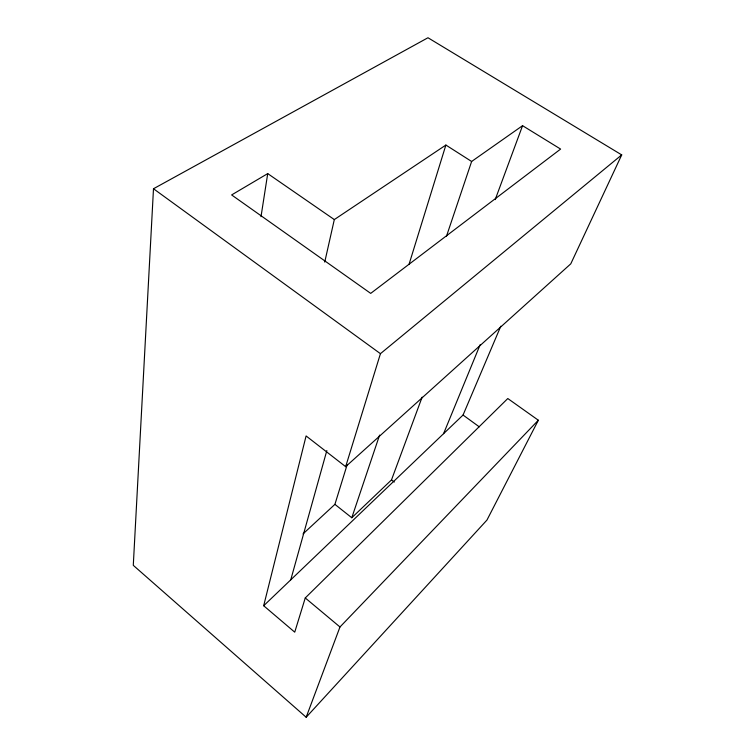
<?xml version="1.0" encoding="UTF-8"?>
<svg xmlns="http://www.w3.org/2000/svg" width="755" height="755" viewBox="0 0 755 755"><rect width="100%" height="100%" fill="white"/><g stroke="black" fill="none" stroke-linecap="round" stroke-linejoin="round"><path stroke-width="1.13" d="M153.491 188.75L133.286 565.335L306.171 717.25L486.956 520.063L538.343 420.233L507.794 398.527L305.256 597.96L294.733 632.162L263.684 605.736L306.096 435.946L345.658 466.666L570.771 263.844L621.714 154.898L427.972 37.75L153.491 188.75L380.435 353.68L345.658 466.666M261.003 216.685L267.723 173.603L334.314 219.582L324.735 262.079M290.75 579.849L326.839 450.565M303.01 533.917L334.909 504.359L347.083 464.938M409.002 264.448L445.884 145.054L471.63 161.476L522.564 125.679L560.606 149.075L370.705 293.384L231.625 194.932L267.723 173.603M334.909 504.359L351.792 517.751L379.595 435.106M446.46 236.306L471.63 161.476M351.792 517.751L391.496 479.916L422.12 397.149M495.204 199.613L522.564 125.679M306.171 717.25L339.976 626.98L538.343 420.233M443.572 433.681L480.18 344.639M263.684 605.736L463.051 415.042L500.801 326.188M380.435 353.68L621.714 154.898M334.314 219.582L445.884 145.054M463.051 415.042L479.246 426.82M391.496 479.916L394.289 482.058M305.256 597.96L339.976 626.98"/></g></svg>
